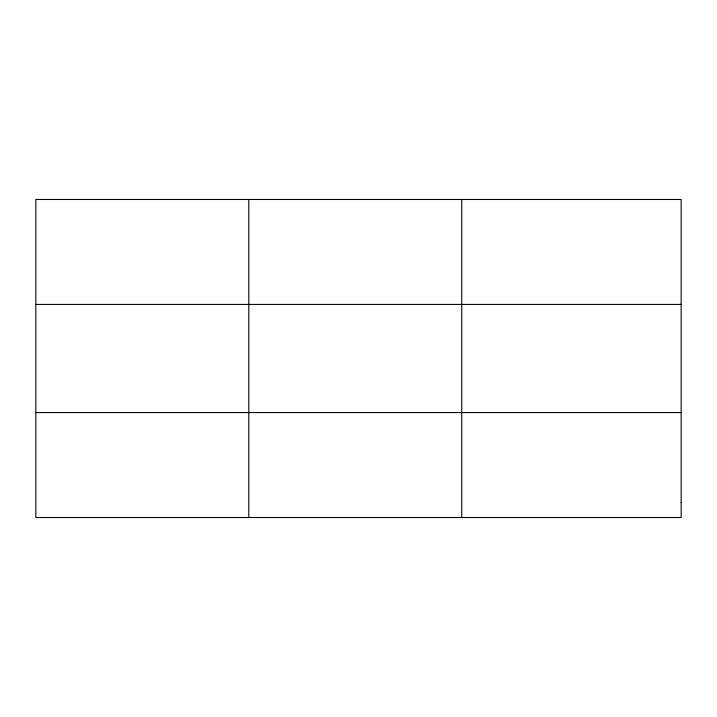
<?xml version="1.0" encoding="UTF-8"?>
<svg xmlns="http://www.w3.org/2000/svg" width="717" height="717" viewBox="0 0 717 717"><rect width="100%" height="100%" fill="white"/><g stroke="black" fill="none" stroke-linecap="round" stroke-linejoin="round"><path stroke-width="1.08" d="M248.799 517.522L248.799 199.478M461.748 517.522L461.748 199.478M35.85 304.429L681.15 304.429M35.85 412.571L681.15 412.571M681.15 502.527L681.15 517.522L35.85 517.522L35.85 199.478L681.15 199.478L681.15 502.527"/></g></svg>
